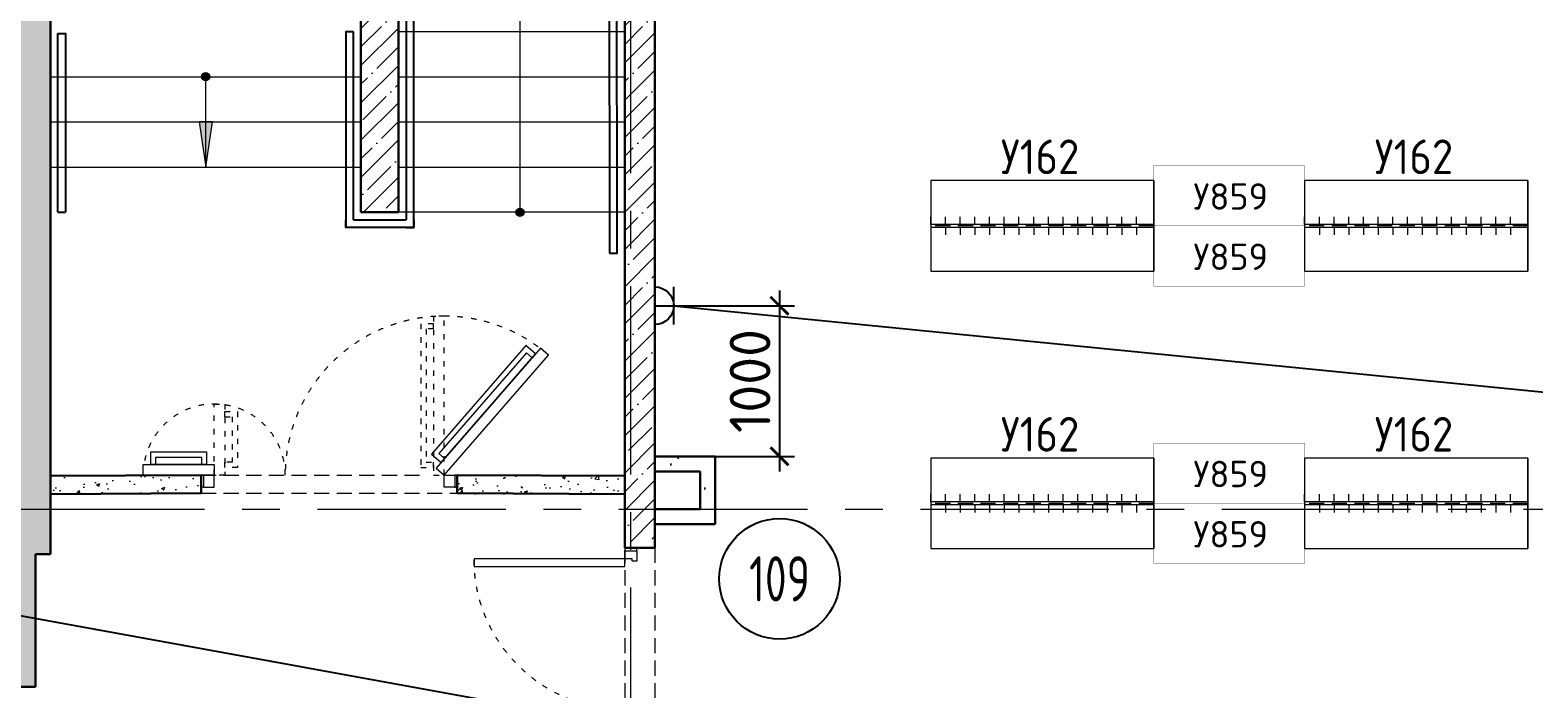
# Model space of a CAD drawing. Header units: millimetres. Extents: x -8417289 to 9420486, y 0 to 166066.
# Drawn here: x -160274 to -150298, y 73972 to 78345 of the extents above; entities that cross this region are included whole.
import ezdxf
from ezdxf import colors
from ezdxf.entities.mleader import LeaderData, LeaderLine
from ezdxf.enums import TextEntityAlignment as Align
from ezdxf.math import Vec2, Vec3

# ---------------------------------------------------------------- set-up
doc = ezdxf.new("R2010")
doc.units = ezdxf.units.MM
doc.header["$MEASUREMENT"] = 0
doc.header["$PDMODE"] = 3
doc.header["$PDSIZE"] = -4
for name, pattern in [('ACAD_ISO03W100', [30, 12, -18]), ('ADSK_Штриховая_ш2 п1', [3, 2, -1]), ('CENTER', [2, 1.25, -0.25, 0.25, -0.25]), ('HIDDEN', [6, 4, -2])]:
    doc.linetypes.add(name, pattern=pattern)
doc.layers.get('0').update_dxf_attribs({"color": 250, "lineweight": 9})
doc.layers.get('Defpoints').update_dxf_attribs({"color": 6})
for name, color, linetype, lineweight in [('_АР ТЕКСТ', 250, 'Continuous', 25), ('АР_Двери', 175, 'Continuous', 18), ('АР_Лестницы', 250, 'Continuous', 15), ('АР_Лестницы ограждение', 94, 'Continuous', 25), ('АР_Маркер экспликации', 239, 'Continuous', 13), ('АР_Номер помещения', 1, 'Continuous', 25), ('АР_Оси', 195, 'Continuous', 9), ('АР_Перегородки газоблок', 165, 'Continuous', 30), ('АР_Перегородки газоблок_Штрих', 165, 'Continuous', 5), ('АР_Сущ Несущая стена', 216, 'Continuous', 30), ('АР_тонкая линия', 250, 'Continuous', 0), ('АР_Штриховка монолит', 250, 'Continuous', 9), ('ТХ_мебель передв', 250, 'Continuous', 13)]:
    doc.layers.add(name, color=color, linetype=linetype, lineweight=lineweight)
for name, color, linetype in [('ТХ_мебель передв_поз', 251, 'Continuous'), ('ТХ_привязки ЭО', 96, 'Continuous'), ('ТХ_привязки_ЭО', 96, 'Continuous'), ('ТХ_примечание', 40, 'Continuous'), ('ТХ_розетки ЭО', 86, 'Continuous')]:
    doc.layers.add(name, color=color, linetype=linetype)
doc.styles.add('GOST 2.304', font='CS_Gost2304.shx')
doc.styles.add('gost_A', font='CS_Gost2304.shx', dxfattribs={"width": 0.71})
doc.styles.add('ISOCPEUR', font='isocpeur.TTF')
doc.styles.add('ISOCPEUR_1', font='isocpeur.TTF', dxfattribs={"width": 0.9, "height": 250})
doc.dimstyles.new('R_100', dxfattribs={"dimtxt": 270, "dimasz": 120, "dimexe": 100, "dimexo": 0, "dimgap": 60, "dimtad": 1, "dimdec": 0, "dimrnd": 50, "dimzin": 0, "dimdsep": 46, "dimtxsty": 'ISOCPEUR', "dimblk": 'ARCHTICK', "dimcen": 0, "dimdle": 100, "dimclrd": 256, "dimclre": 256, "dimclrt": 256, "dimadec": 0, "dimazin": 0, "dimtfac": 2, "dimtdec": 0, "dimtofl": 0, "dimtmove": 1, "dimatfit": 3, "dimfxl": 1, "dimtvp": 3, "dimtolj": 1, "dimtzin": 0, "dimarcsym": 0})
pattern_1 = [(45, (-1163391.66, 165205.58), (-123.743687, 123.743687), []), (45, (-1163267.92, 165205.58), (-123.743687, 123.743687), [218.75, -43.75, 0, -43.75])]
pattern_2 = [(50, (0, 0), (215.17805, -18.82564), [22.5, -247.5]), (355, (0, 0), (-41.6254, 225.65764), [18, -198]), (100.45144, (17.93, -1.57), (173.55265, 206.832), [19.12206, -210.34263]), (46.1842, (0, 60), (320.1724, -49.6558), [33.75, -371.25]), (96.63564, (26.68, 55.86), (280.3986, 292.2356), [28.6831, -315.5141]), (351.18416, (0, 60), (280.3986, 292.2356), [27, -297]), (21, (30, 45), (179.07212, -120.78567), [22.5, -247.5]), (326, (30, 45), (72.9946, 217.545), [18, -198]), (71.45144, (44.92, 34.93), (252.06671, 96.75935), [19.12206, -210.34263]), (37.5, (0, 0), (3.647957, 99.868156), [0, -195.6, 0, -201, 0, -198.75]), (7.5, (0, 0), (78.92086, 118.323514), [0, -114.6, 0, -191.1, 0, -75.75]), (327.5, (-66.9, 0), (160.14673, -6.76646), [0, -75, 0, -234, 0, -310.5]), (317.5, (-96.9, 0), (174.95585, 30.0315), [0, -97.5, 0, -155.4, 0, -220.5])]

# ---------------------------------------------------------------- blocks, each defined once
blk = doc.blocks.new('*U29')
h = blk.add_hatch(color=256)
h.dxf.hatch_style = 1
edge = h.paths.add_edge_path()
edge.add_arc((0, 0), 27.6, 359.64, 719.64)
h = blk.add_hatch(color=256)
h.dxf.hatch_style = 1
h.paths.add_polyline_path([(300, -44.3), (300, 44.3), (600, 0)])
blk.add_line((600, 0), (0, 0))
blk.add_lwpolyline([(300, 44.3), (300, -44.3), (600, 0), (300, 44.3)])
blk.add_circle((0, 0), 27.6)
blk = doc.blocks.new('*U251')
h = blk.add_hatch(color=256)
h.dxf.hatch_style = 1
edge = h.paths.add_edge_path()
edge.add_arc((0, 0), 27.6, 359.64, 719.64)
h = blk.add_hatch(color=256)
h.dxf.hatch_style = 1
h.paths.add_polyline_path([(1500, -44.3), (1500, 44.3), (1800, 0)])
blk.add_line((1800, 0), (0, 0))
blk.add_lwpolyline([(1500, 44.3), (1500, -44.3), (1800, 0), (1500, 44.3)])
blk.add_circle((0, 0), 27.6)
blk = doc.blocks.new('Полуторная_на лестницу')
for points in [[(75, 80), (75, 1080), (124.9, 1080), (124.9, 80)], [(1375.1, 430), (1375.1, 80), (1425, 80), (1425, 430)]]:
    blk.add_lwpolyline(points, close=True)
for points in [[(0, 0), (0, 80), (20, 80), (20, 0), (0, 0)], [(20, 80), (20, 0), (90, 0), (90, 30), (75, 30), (75, 80), (20, 80)], [(1480, 80), (1480, 0), (1410, 0), (1410, 30), (1425, 30), (1425, 80), (1480, 80)], [(1500, 0), (1500, 80), (1480, 80), (1480, 0), (1500, 0)]]:
    blk.add_lwpolyline(points)
at = {"linetype": 'ACAD_ISO03W100', "ltscale": 3}
for centre, radius, start, end in [((75, 80), 1000, 0, 90), ((1465.4, 39.6), 392.5, 95.90754, 174.09246)]:
    blk.add_arc(centre, radius, start, end, dxfattribs=at)
blk = doc.blocks.new('*U88')
at = {"layer": 'АР_Номер помещения', "color": 7}
blk.add_circle((-16355, 4920.8), 400, dxfattribs=at)
at = {"color": 7, "style": 'ISOCPEUR', "width": 0.7, "flags": 1}
blk.add_attdef('КАТЕГОРИЯ', (-499.2, -2092.2), '', height=250, dxfattribs=at)
at = {"layer": 'АР_Номер помещения', "color": 7, "style": 'ISOCPEUR', "width": 0.7}
blk.add_attdef('НОМЕР_ПОМЕЩЕНИЯ', text='', height=300, dxfattribs=at).set_placement((-16355, 4920.8), align=Align.MIDDLE_CENTER)
blk = doc.blocks.new('_DotSmall')
at = {"color": 0, "linetype": 'ByBlock', "const_width": 0.5}
blk.add_lwpolyline([(-0.0625, 0, 1), (0.0625, 0, 1)], format="xyb", close=True, dxfattribs=at)
blk = doc.blocks.new('дв.1700')
at = {"layer": 'АР_Двери'}
for points in [[(-87, 0), (-87, -80), (-70, -80), (-70, 0), (-87, 0)], [(-70, -80), (-70, 0), (0, 0), (0, -30), (0, -30), (0, -80), (-70, -80)], [(1596, -80), (1596, 0), (1526, 0), (1526, -30), (1526, -30), (1526, -80), (1596, -80)], [(1613, 0), (1613, -80), (1596, -80), (1596, 0), (1613, 0)]]:
    blk.add_lwpolyline(points, dxfattribs=at)
for points in [[(0, -80), (-692, -876), (-639.2, -921.8), (52.7, -125.8)], [(1997.3, -149.9), (1526, -149.9), (1526, -80), (1997.3, -80)], [(19.9, -163.6), (-606.3, -883.9), (-542.2, -939.6), (84, -219.2)], [(-3, -190), (-583.3, -857.5), (-545.7, -890.2), (34.6, -222.7)], [(1946.9, -234.7), (1576, -234.7), (1576, -149.9), (1946.9, -149.9)], [(1911.9, -199.7), (1611, -199.7), (1611, -149.9), (1911.9, -149.9)]]:
    blk.add_lwpolyline(points, close=True, dxfattribs=at)
at = {"layer": 'АР_Двери', "linetype": 'ACAD_ISO03W100', "ltscale": 3}
for points in [[(0, -80), (0, -1134.7), (69.9, -1134.7), (69.9, -80)], [(1456.1, -551.3), (1456.1, -80), (1526, -80), (1526, -551.3)]]:
    blk.add_lwpolyline(points, close=True, dxfattribs=at)
for points in [[(69.9, -1049.5), (69.9, -1084.5), (154.7, -1084.5), (154.7, -130), (69.9, -130), (69.9, -165)], [(69.9, -1049.5), (119.7, -1049.5), (119.7, -165), (69.9, -165)], [(1456.1, -465.9), (1456.1, -500.9), (1371.3, -500.9), (1371.3, -130), (1456.1, -130), (1456.1, -165)], [(1456.1, -465.9), (1406.3, -465.9), (1406.3, -165), (1456.1, -165)]]:
    blk.add_lwpolyline(points, dxfattribs=at)
for centre, radius, start, end in [((0, -80), 1054.7, 228.99999, 0), ((1526, -80), 471.3, 180, 351.4758)]:
    blk.add_arc(centre, radius, start, end, dxfattribs=at)
blk = doc.blocks.new('1480х600')
for p, q in [((168155.4, -63218.5), (168105.4, -63218.5)), ((168155.4, -64698.5), (168155.4, -63218.5)), ((168175.4, -64698.5), (168175.4, -63218.5)), ((168175.4, -63218.5), (168225.4, -63218.5)), ((168155.4, -63316), (168105.4, -63316)), ((168175.4, -63316), (168225.4, -63316)), ((168155.4, -63413.5), (168105.4, -63413.5)), ((168175.4, -63413.5), (168225.4, -63413.5)), ((168155.4, -63511), (168105.4, -63511)), ((168175.4, -63511), (168225.4, -63511)), ((168155.4, -63608.5), (168105.4, -63608.5)), ((168175.4, -63608.5), (168225.4, -63608.5)), ((168155.4, -63706), (168105.4, -63706)), ((168175.4, -63706), (168225.4, -63706)), ((168155.4, -63803.5), (168105.4, -63803.5)), ((168175.4, -63803.5), (168225.4, -63803.5)), ((168155.4, -63901), (168105.4, -63901)), ((168175.4, -63901), (168225.4, -63901)), ((168155.4, -63998.5), (168105.4, -63998.5)), ((168175.4, -63998.5), (168225.4, -63998.5)), ((168155.4, -64096), (168105.4, -64096)), ((168175.4, -64096), (168225.4, -64096)), ((168155.4, -64193.5), (168105.4, -64193.5)), ((168175.4, -64193.5), (168225.4, -64193.5)), ((168155.4, -64291), (168105.4, -64291)), ((168175.4, -64291), (168225.4, -64291)), ((168155.4, -64388.5), (168105.4, -64388.5)), ((168175.4, -64388.5), (168225.4, -64388.5)), ((168155.4, -64486), (168105.4, -64486)), ((168175.4, -64486), (168225.4, -64486)), ((168155.4, -64583.5), (168105.4, -64583.5)), ((168175.4, -64583.5), (168225.4, -64583.5))]:
    blk.add_line(p, q)
at = {"linetype": 'HIDDEN', "ltscale": 25}
blk.add_line((168165.4, -64698.5), (168165.4, -63218.5), dxfattribs=at)
at = {"ltscale": 100}
blk.add_lwpolyline([(167865.4, -64698.5), (168465.4, -64698.5), (168465.4, -63218.5), (167865.4, -63218.5)], close=True, dxfattribs=at)
blk.add_lwpolyline([(168465.4, -64698.5), (167865.4, -64698.5)])
blk = doc.blocks.new('Стеллаж гардеробный')
at = {"layer": 'ТХ_мебель передв', "ltscale": 0.1, "const_width": 2}
blk.add_lwpolyline([(267731.8, -213547.8), (268131.8, -213547.8), (268131.8, -214547.8), (267731.8, -214547.8)], close=True, dxfattribs=at)
blk = doc.blocks.new('*U3110')
at = {"color": 0, "linetype": 'ByBlock', "lineweight": -2}
for p, q in [((0, 2.5), (0, -2.5)), ((2.5, 2.5), (2.5, -2.5)), ((0, 0), (2.5, 0)), ((2.5, 0), (5, 0))]:
    blk.add_line(p, q, dxfattribs=at)
blk.add_arc((0, 0), 2.5, 270, 90, dxfattribs=at)
at = {"style": 'GOST 2.304', "width": 0.8, "flags": 1}
blk.add_attdef('MARKA', (-9.86, 4.54), '', height=2.5, dxfattribs=at)
at = {"ltscale": 50, "style": 'gost_A', "width": 0.71}
blk.add_attdef('№GRUP', text='', height=2.5, dxfattribs=at).set_placement((5.14, 6.05), align=Align.MIDDLE_CENTER)
blk = doc.blocks.new('_ArchTick')
at = {"color": 0, "linetype": 'ByBlock', "const_width": 0.15}
blk.add_lwpolyline([(-0.5, -0.5), (0.5, 0.5)], dxfattribs=at)
blk = doc.blocks.new('*D2699')
at = {"layer": 'Defpoints', "color": 0, "linetype": 'ByBlock', "lineweight": 13, "ltscale": 500, "transparency": 16777216}
for p in [(-155878.9, 76515.7), (-155878.9, 75515.7), (-155302.9, 75515.7)]:
    blk.add_point(p, dxfattribs=at)
at = {"layer": 'ТХ_привязки_ЭО', "linetype": 'ByBlock', "lineweight": -2, "ltscale": 500, "transparency": 16777216}
for p, q in [((-155302.9, 76615.7), (-155302.9, 75415.7)), ((-155878.9, 76515.7), (-155202.9, 76515.7)), ((-155878.9, 75515.7), (-155202.9, 75515.7))]:
    blk.add_line(p, q, dxfattribs=at)
at = {"layer": 'ТХ_привязки_ЭО', "linetype": 'ByBlock', "lineweight": -2, "ltscale": 500, "transparency": 16777216, "xscale": 120, "yscale": 120, "zscale": 120}
for p, rotation in [((-155302.9, 76515.7), 90), ((-155302.9, 75515.7), 270)]:
    blk.add_blockref('_ArchTick', p, dxfattribs=dict(at, rotation=rotation))
at = {"layer": 'ТХ_привязки_ЭО', "linetype": 'ByBlock', "lineweight": 13, "ltscale": 500, "transparency": 16777216, "insert": (-155497.9, 76015.7), "char_height": 270, "attachment_point": 5, "rotation": 90, "style": 'ISOCPEUR'}
blk.add_mtext('\\A1;1000', dxfattribs=at)
blk = doc.blocks.new('_None')

msp = doc.modelspace()

# ---------------------------------------------------------------- hatches: boundary and pattern name
at = {"layer": 'АР_Перегородки газоблок', "ltscale": 100}
h = msp.add_hatch(dxfattribs=at)
h.set_pattern_fill('AR-CONC', color=256, scale=2, angle=360)
h.set_pattern_definition([(50, (-563748.78, -66126.94), (364.36934, -31.87817), [38.1, -419.1]), (355, (-563748.8, -66126.94), (-70.48684, 382.1137), [30.48, -335.28117]), (100.451445, (-563718.42, -66129.6), (293.8825, 350.2355), [32.38002, -356.1805]), (46.1842, (-563748.8, -66025.34), (542.1581, -84.08466), [57.15, -628.65]), (96.63556, (-563703.6, -66032.35), (474.8083, 494.85225), [48.57005, -534.2712]), (351.18415, (-563748.8, -66025.34), (474.8083, 494.85225), [45.7199, -502.91946]), (21, (-563697.98, -66050.74), (303.22878, -204.5304), [38.1, -419.1]), (326, (-563698, -66050.74), (123.60406, 368.37593), [30.48, -335.28]), (71.451445, (-563672.7, -66067.8), (426.83284, 163.84554), [32.38002, -356.17988]), (37.5, (-563748.78, -66126.94), (6.177207, 169.110078), [0, -331.216, 0, -340.36, 0, -336.55]), (7.5, (-563748.78, -66126.94), (133.639325, 200.36115), [0, -194.056, 0, -323.596, 0, -128.27]), (327.5, (-563862.07, -66126.94), (271.18119, -11.45749), [0, -127, 0, -396.24, 0, -525.78]), (317.5, (-563912.87, -66126.94), (296.25836, 50.85298), [0, -165.1, 0, -263.144, 0, -373.38])])
h.paths.add_polyline_path([(-155728.9, 75515.7), (-156128.9, 75515.7), (-156128.9, 75415.7), (-155828.9, 75415.7), (-155828.9, 75165.7), (-155728.9, 75165.7)])
at = {"layer": 'АР_Перегородки газоблок_Штрих', "ltscale": 100}
h = msp.add_hatch(dxfattribs=at)
h.set_pattern_fill('AR-CONC', color=256, scale=30)
h.set_pattern_definition(pattern_2)
h.paths.add_polyline_path([(-159158.9, 75385.7), (-160138.9, 75385.7), (-160138.9, 75265.7), (-159158.9, 75265.7)])
h = msp.add_hatch(dxfattribs=at)
h.set_pattern_fill('AR-CONC', color=256, scale=30)
h.set_pattern_definition(pattern_2)
h.paths.add_polyline_path([(-156328.9, 75385.7), (-157458.9, 75385.7), (-157458.9, 75265.7), (-156328.9, 75265.7)])
at = {"layer": 'АР_Штриховка монолит', "ltscale": 100}
h = msp.add_hatch(dxfattribs=at)
h.set_pattern_fill('ANSI35', color=256, scale=700)
h.set_pattern_definition(pattern_1)
h.paths.add_polyline_path([(-160138.9, 86650.7), (-194638.9, 86650.7), (-194638.9, 86350.7), (-160438.9, 86350.7), (-160438.9, 75165.7), (-169118.9, 75165.7), (-169118.9, 74865.7), (-164168.9, 74865.7), (-164068.9, 74865.7), (-160438.9, 74865.7), (-160438.9, 73985.8), (-160238.9, 73985.8), (-160238.9, 74865.7), (-160138.9, 74865.7), (-160138.9, 82485.7), (-159948.9, 82485.7), (-159948.9, 82685.7), (-160138.9, 82685.7)])
h = msp.add_hatch(dxfattribs=at)
h.set_pattern_fill('ANSI35', color=256, scale=700)
h.set_pattern_definition(pattern_1)
h.paths.add_polyline_path([(-157829.9, 82685.7), (-158433.9, 82685.7), (-158433.9, 82485.7), (-158078.9, 82485.7), (-158078.9, 77135.7), (-157829.9, 77135.7), (-157829.9, 82485.7)])
h = msp.add_hatch(dxfattribs=at)
h.set_pattern_fill('ANSI35', color=256, scale=700)
h.set_pattern_definition(pattern_1)
h.paths.add_polyline_path([(-155321.1, 82485.7), (-155321.1, 82685.7), (-156581.4, 82685.7), (-156581.4, 82485.7), (-156529.8, 82485.7), (-156527.9, 78899.1), (-156328.9, 78798.6), (-156328.9, 74944.5), (-156128.9, 74944.5), (-156128.9, 82485.7)])
h.paths.add_polyline_path([(-154171.1, 82685.7), (-154171.1, 82485.7), (-149638.9, 82485.7), (-149638.9, 82685.7)])

# ---------------------------------------------------------------- linework, layer by layer
at = {"layer": 'АР_Лестницы', "color": 18, "ltscale": 100, "true_color": 0x000000}
for p, q in [((-157829.9, 78335.7), (-156328.9, 78335.7)), ((-160138.9, 78035.7), (-158078.9, 78035.7)), ((-157829.9, 78035.7), (-156328.9, 78035.7)), ((-160138.9, 77735.7), (-158078.9, 77735.7)), ((-157829.9, 77735.7), (-156328.9, 77735.7)), ((-160138.9, 77435.7), (-158078.9, 77435.7)), ((-157829.9, 77435.7), (-156328.9, 77435.7)), ((-156328.9, 77135.7), (-157929.9, 77135.7))]:
    msp.add_line(p, q, dxfattribs=at)
at = {"layer": 'АР_Лестницы ограждение', "color": 18, "ltscale": 100, "true_color": 0x000000}
msp.add_line((-160088.9, 77135.5), (-160038.9, 77135.5), dxfattribs=at)
for points in [[(-157778.9, 79420.9), (-157778.9, 77085.7)], [(-157778.9, 77035.7), (-157728.9, 77035.7), (-157728.9, 79399.3)], [(-160088.9, 78321.5), (-160038.9, 78321.5), (-160038.9, 77135.5)], [(-160088.9, 77135.5), (-160088.9, 78321.5)], [(-158128.9, 78334), (-158178.9, 78334), (-158178.9, 77035.7)], [(-158128.9, 77085.7), (-158128.9, 78334)], [(-157728.9, 77085.7), (-157728.9, 77035.7), (-158178.9, 77035.7), (-158178.9, 77085.7)], [(-158128.9, 77085.7), (-157778.9, 77085.7)]]:
    msp.add_lwpolyline(points, dxfattribs=at)
msp.add_lwpolyline([(-156430.2, 76864.5), (-156380.2, 76864.5), (-156381.5, 78829.2), (-156431.5, 78829.2)], close=True, dxfattribs=at)
at = {"layer": 'АР_Оси', "linetype": 'CENTER', "ltscale": 1000}
for p, q in [((-156288.9, 53394.4), (-156288.9, 87701.9)), ((-224367.6, 75165.7), (-140770.4, 75165.7))]:
    msp.add_line(p, q, dxfattribs=at)
at = {"layer": 'АР_Перегородки газоблок', "ltscale": 100}
for p, q in [((-156128.9, 75515.7), (-155728.9, 75515.7)), ((-155728.9, 75515.7), (-155728.9, 75065.7)), ((-155828.9, 75415.7), (-156128.9, 75415.7)), ((-155828.9, 75165.7), (-155828.9, 75415.7)), ((-156128.9, 75165.7), (-155828.9, 75165.7)), ((-155728.9, 75065.7), (-156128.9, 75065.7))]:
    msp.add_line(p, q, dxfattribs=at)
for points in [[(-160138.9, 75385.7), (-159139.7, 75391.6)], [(-159139.7, 75391.6), (-159139.7, 75271.6)], [(-157439.7, 75391.6), (-156328.9, 75385.7)], [(-157439.7, 75271.6), (-157439.7, 75391.6)], [(-159139.7, 75271.6), (-160138.9, 75265.7)], [(-156328.9, 75265.7), (-157439.7, 75271.6)]]:
    msp.add_lwpolyline(points, dxfattribs=at)
at = {"layer": 'АР_Сущ Несущая стена', "ltscale": 100}
for p, q in [((-160138.9, 82485.7), (-160138.9, 74865.7)), ((-158078.9, 82485.7), (-158078.9, 77135.7)), ((-156128.9, 82485.7), (-156128.9, 74909.5)), ((-156328.9, 78798.6), (-156328.9, 74909.5)), ((-160238.9, 74865.7), (-160138.9, 74865.7)), ((-160238.9, 74865.7), (-160238.9, 73985.8)), ((-156128.9, 74909.5), (-156328.9, 74909.5)), ((-160438.9, 73985.8), (-160238.9, 73985.8))]:
    msp.add_line(p, q, dxfattribs=at)
for points in [[(-157828.9, 82485.7), (-157828.9, 77135.7)], [(-157828.9, 77135.7), (-158078.9, 77135.7)]]:
    msp.add_lwpolyline(points, dxfattribs=at)
at = {"layer": 'АР_тонкая линия', "linetype": 'ADSK_Штриховая_ш2 п1', "ltscale": 50}
for p, q in [((-159139.7, 75391.6), (-157639.7, 75391.6)), ((-159139.7, 75271.6), (-157399.8, 75271.3)), ((-156328.9, 74909.5), (-156328.9, 73409.5)), ((-156128.9, 74909.5), (-156128.9, 73409.5))]:
    msp.add_line(p, q, dxfattribs=at)

# ---------------------------------------------------------------- block references
at = {"layer": 'АР_Двери', "rotation": 180}
msp.add_blockref('дв.1700', (-157526.7, 75311.6), dxfattribs=at)
at = {"layer": 'АР_Двери', "xscale": -1, "rotation": 90}
msp.add_blockref('Полуторная_на лестницу', (-156248.9, 74909.5), dxfattribs=at)
at = {"layer": 'АР_Лестницы', "ltscale": 75}
for name, p, rotation in [('*U251', (-157023.9, 77135.7), 89.99999999995501), ('*U29', (-159108.9, 78035.7), 270)]:
    msp.add_blockref(name, p, dxfattribs=dict(at, rotation=rotation))
at = {"layer": 'АР_Маркер экспликации', "color": 7}
ref = msp.add_blockref('*U88', (-138947.1, 69781.8), dxfattribs=at)
ref.add_attrib('НОМЕР_ПОМЕЩЕНИЯ', '109', dxfattribs={"layer": 'АР_Номер помещения', "color": 7, "height": 300, "style": 'ISOCPEUR', "width": 0.7}).set_placement((-155302.2, 74702.5), align=Align.MIDDLE_CENTER)
at = {"layer": 'ТХ_мебель передв', "rotation": 90}
for name, p in [('Стеллаж гардеробный', (-366366.7, -190686.2)), ('1480х600', (-217517.3, -91119.8)), ('1480х600', (-215037.3, -91119.8)), ('Стеллаж гардеробный', (-366366.7, -191086.2)), ('Стеллаж гардеробный', (-366366.7, -192528.2)), ('1480х600', (-217517.3, -92961.8)), ('1480х600', (-215037.3, -92961.8)), ('Стеллаж гардеробный', (-366366.7, -192928.2))]:
    msp.add_blockref(name, p, dxfattribs=at)
at = {"layer": 'ТХ_розетки ЭО', "ltscale": 50, "xscale": -50, "yscale": 50, "zscale": 50, "rotation": 180}
msp.add_blockref('*U3110', (-156128.9, 76515.7), dxfattribs=at)

# ---------------------------------------------------------------- texts
at = {"layer": 'ТХ_мебель передв_поз', "style": 'ISOCPEUR_1', "width": 0.9}
for p in [(-153834.4, 77389.1, 0.6), (-151354.4, 77389.1, 0.6), (-153834.4, 75547.1, 0.6), (-151354.4, 75547.1, 0.6)]:
    msp.add_text('У162', height=230, dxfattribs=at).set_placement(p)
at = {"layer": 'ТХ_мебель передв_поз', "style": 'ISOCPEUR'}
for p in [(-152556.5, 77153), (-152556.5, 76753), (-152556.5, 75311), (-152556.5, 74911)]:
    msp.add_text('У859', height=175, dxfattribs=at).set_placement(p)

# ---------------------------------------------------------------- dimensions: what is measured, and where the dimension line sits
at = {"layer": 'ТХ_привязки_ЭО', "linetype": 'ByBlock', "lineweight": 13, "ltscale": 500}
dim = msp.add_linear_dim(base=(-155302.9, 75515.7), p1=(-155878.9, 76515.7), p2=(-155878.9, 75515.7), angle=90, dimstyle='R_100', override={"dimpost": '\\X'}, dxfattribs=at)
dim.commit()
dim.dimension.update_dxf_attribs({"geometry": '*D2699', "text_midpoint": (-155497.9, 76015.7)})

# ---------------------------------------------------------------- leaders
at = {"layer": '_АР ТЕКСТ'}
ml = msp.add_multileader_mtext('Standard', dxfattribs=at)
ml.set_content('{\\W0.8;-2,550}', color=256, style='ISOCPEUR')
ml.set_leader_properties(color=256, linetype='Continuous', lineweight=-1)
ml.set_arrow_properties(name='DOTSMALL')
ml.build(insert=Vec2(0, 0))
ml.multileader.update_dxf_attribs({"has_text_frame": 1, "text_left_attachment_type": 4, "text_right_attachment_type": 4, "dogleg_length": 100, "arrow_head_size": 180})
ctx = ml.context
ctx.base_point, ctx.char_height, ctx.arrow_head_size, ctx.landing_gap_size, ctx.plane_origin = Vec3(-302775.8, 123943.3, -2), 250, 180, 50, Vec3(-302295.5, 121699.2, -2)
ctx.left_attachment, ctx.right_attachment = 4, 4
notes = []
notes.append((ctx, [(0, (0, 0, 0), (0, 0), (1, 0), 1, [])]))
ctx.mtext.insert, ctx.mtext.width, ctx.mtext.defined_height, ctx.mtext.line_spacing_style, ctx.mtext.flow_direction = Vec3(-302725.8, 124276.6, -2), 801.086, 330.7, 2, 5
ml = msp.add_multileader_mtext('Standard', dxfattribs=at)
ml.set_content('{\\W0.8;-2,550}', color=256, style='ISOCPEUR')
ml.set_leader_properties(color=256, linetype='Continuous', lineweight=-1)
ml.set_arrow_properties(name='DOTSMALL')
ml.build(insert=Vec2(0, 0))
ml.multileader.update_dxf_attribs({"has_text_frame": 1, "text_left_attachment_type": 4, "text_right_attachment_type": 4, "dogleg_length": 100, "arrow_head_size": 180})
ctx = ml.context
ctx.base_point, ctx.char_height, ctx.arrow_head_size, ctx.landing_gap_size, ctx.plane_origin = Vec3(-314736, 120073.3, -2), 250, 180, 50, Vec3(-314255.7, 117829.3, -2)
ctx.left_attachment, ctx.right_attachment = 4, 4
notes.append((ctx, [(0, (0, 0, 0), (0, 0), (1, 0), 1, [])]))
ctx.mtext.insert, ctx.mtext.width, ctx.mtext.defined_height, ctx.mtext.line_spacing_style, ctx.mtext.flow_direction = Vec3(-314686, 120406.6, -2), 801.086, 330.7, 2, 5
at = {"layer": 'ТХ_привязки ЭО'}
ml = msp.add_multileader_mtext('Standard', dxfattribs=at)
ml.set_content('\\A1;{\\fArial|b0|i0|c204|p34;Кабель из стены на Н-1200 \\A0;мм от УЧП\\A1; (\\fArial|b0|i0|c0|p34;L-1\\fArial|b0|i0|c204|p34;,0м)\\Pдля подкл. электросушителя для рук \\A0;(поз. У240):\\P- 1,0 кВт/220В/1Ф}', color=256, style='ISOCPEUR')
ml.set_leader_properties()
ml.set_arrow_properties(name='NONE')
ml.build(insert=Vec2(0, 0))
ml.multileader.update_dxf_attribs({"text_left_attachment_type": 6, "text_right_attachment_type": 6, "dogleg_length": 0.36})
ctx = ml.context
ctx.base_point, ctx.char_height, ctx.landing_gap_size, ctx.plane_origin = Vec3(-148931.4, 72384.2), 200, 0, Vec3(-172647.2, 60317)
ctx.left_attachment, ctx.right_attachment = 6, 6
notes.append((ctx, [(0, (1, 1, 0), (-148931.8, 72384.2), (1, 0), 0.36, [(0, [(-165166.3, 78537.2), (-164457.1, 75208.8)], 0, [])])]))
ctx.mtext.insert, ctx.mtext.width, ctx.mtext.flow_direction = Vec3(-148931.4, 72624.2), 6437.978, 5
ml = msp.add_multileader_mtext('Standard', dxfattribs=at)
ml.set_content('{\\fArial|b0|i0|c204|p34;Розетка на \\fArial|b0|i0|c0|p34;H-1800\\fArial|b0|i0|c204|p34;мм от УЧП\\Pдля подкл.:\\P- 1х0.5кВт/220В/1Ф - доп. оборуд-е}', color=256, style='ISOCPEUR')
ml.set_leader_properties()
ml.set_arrow_properties(name='NONE')
ml.build(insert=Vec2(0, 0))
ml.multileader.update_dxf_attribs({"text_left_attachment_type": 6, "text_right_attachment_type": 6, "dogleg_length": 0.36})
ctx = ml.context
ctx.base_point, ctx.char_height, ctx.plane_origin = Vec3(-148646.8, 75785.9), 200, Vec3(-145280.7, 82384.1)
ctx.left_attachment, ctx.right_attachment = 6, 6
notes.append((ctx, [(0, (1, 1, 0), (-148647.2, 75785.9), (1, 0), 0.36, [(2, [(-156003.9, 76515.7)], 0, [])])]))
ctx.mtext.insert, ctx.mtext.width, ctx.mtext.flow_direction = Vec3(-148644.8, 76044.7), 4801.524, 5
at = {"layer": 'ТХ_примечание'}
ml = msp.add_multileader_mtext('Standard', dxfattribs=at)
ml.set_content('\\pxsm1,qc;{\\C256;предусмотреть поддон 600х600 в строительном исполнении}', color=7, style='ISOCPEUR')
ml.set_leader_properties(color=256, lineweight=25)
ml.build(insert=Vec2(0, 0))
ml.multileader.update_dxf_attribs({"text_left_attachment_type": 6, "text_right_attachment_type": 6, "dogleg_length": 150, "arrow_head_size": 225, "scale": 75})
ctx = ml.context
ctx.base_point, ctx.scale, ctx.char_height, ctx.arrow_head_size, ctx.landing_gap_size, ctx.plane_origin = Vec3(-186901.4, 77273.2, -0.6), 75, 187.5, 225, 150, Vec3(-161238.8, 62687.9, -0.6)
ctx.left_attachment, ctx.right_attachment, ctx.text_align_type = 6, 6, 1
notes.append((ctx, [(0, (1, 1, 0), (-187051.4, 77273.2, -0.6), (1, 0), 150, [(1, [(-191340.2, 78196.2, -0.6)], 0, [])])]))
ctx.mtext.insert, ctx.mtext.width, ctx.mtext.defined_height, ctx.mtext.alignment, ctx.mtext.line_spacing_factor, ctx.mtext.flow_direction = Vec3(-185439.6, 77498.2, -0.6), 2623.525, 2263.3, 2, 0.8, 5
for ctx, leaders in notes:
    for number, flags, end, landing, length, lines in leaders:
        leader = LeaderData()
        leader.index, (leader.has_last_leader_line, leader.has_dogleg_vector, leader.attachment_direction) = number, flags
        leader.last_leader_point, leader.dogleg_vector, leader.dogleg_length = Vec3(end), Vec3(landing), length
        for number, points, colour, breaks in lines:
            line = LeaderLine()
            line.index, line.vertices, line.color, line.breaks = number, Vec3.list(points), colors.encode_raw_color(colour), breaks
            leader.lines.append(line)
        ctx.leaders.append(leader)

doc.saveas('drawing.dxf')
